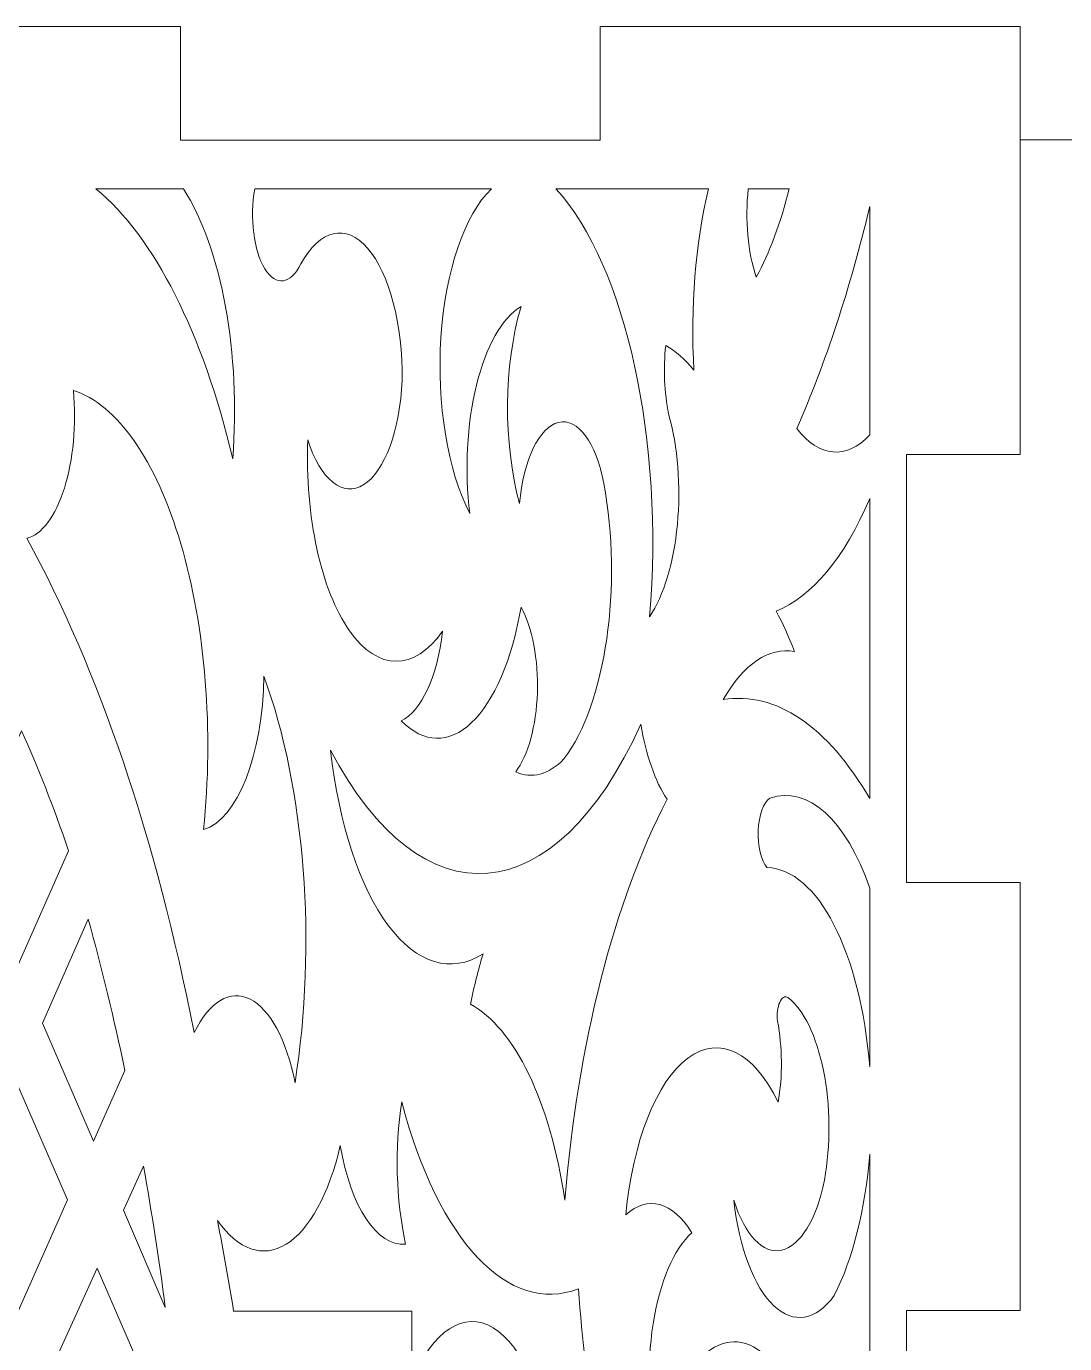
# Model space of a CAD drawing. Header units: millimetres. Extents: x 337 to 2510, y -469 to 429.
# Drawn here: x 392.2 to 439.3, y 37 to 96.8 of the extents above; entities that cross this region are included whole.
import ezdxf

# ---------------------------------------------------------------- set-up
doc = ezdxf.new("R2010")
doc.units = ezdxf.units.MM
doc.header["$MEASUREMENT"] = 0
doc.layers.add('Layer 1', color=7, linetype='Continuous')

msp = doc.modelspace()

# ---------------------------------------------------------------- linework, layer by layer
at = {"layer": 'Layer 1', "lineweight": 9}
for points in [[(380.1681, 96.7555), (380.1681, 96.7555), (399.2179, 96.7555), (399.2179, 96.7555)], [(399.2179, 91.5986), (399.2179, 91.5986), (399.2179, 96.7555), (399.2179, 96.7555)], [(418.2677, 91.5986), (418.2677, 91.5986), (418.2677, 96.7555), (418.2677, 96.7555)], [(418.2677, 96.7555), (418.2677, 96.7555), (437.3175, 96.7555), (437.3175, 96.7555)], [(437.3175, 96.7555), (437.3175, 96.7555), (437.3165, 91.6016), (437.3165, 91.6016)], [(399.2179, 91.5986), (399.2179, 91.5986), (418.2677, 91.5986), (418.2677, 91.5986)], [(451.2134, 91.6016), (451.2134, 91.6016), (437.3165, 91.6016), (437.3165, 91.6016)], [(437.3165, 77.3317), (437.3165, 77.3317), (437.3165, 91.6016), (437.3165, 91.6016)], [(432.1636, 57.9089), (432.1636, 57.9089), (432.1636, 77.3317), (432.1636, 77.3317)], [(432.1636, 77.3317), (432.1636, 77.3317), (437.3165, 77.3317), (437.3165, 77.3317)], [(432.1636, 57.9089), (432.1636, 57.9089), (437.3165, 57.9089), (437.3165, 57.9089)], [(437.3165, 38.4881), (437.3165, 38.4881), (437.3165, 57.9089), (437.3165, 57.9089)], [(432.1636, 38.4881), (432.1636, 38.4881), (437.3165, 38.4881), (437.3165, 38.4881)], [(432.1636, 19.0643), (432.1636, 19.0643), (432.1636, 38.4881), (432.1636, 38.4881)]]:
    msp.add_open_spline(points, degree=3, dxfattribs=at)
for points, knots in [([(401.5929, 77.1357), (400.2499, 82.8356), (398.0399, 87.1966), (395.3869, 89.3846), (395.3869, 89.3846), (395.3869, 89.3846), (395.3869, 89.3846), (395.3869, 89.3846), (395.3869, 89.3846), (395.3869, 89.3846), (399.3599, 89.3846), (399.3599, 89.3846), (399.3599, 89.3846), (399.3599, 89.3846), (399.3599, 89.3846), (399.3599, 89.3846), (399.3599, 89.3846), (401.0939, 86.6816), (401.9699, 81.8757), (401.5929, 77.1357)], [0, 0, 0, 0, 0.1666667, 0.1666667, 0.1666667, 0.1666667, 0.3333333, 0.3333333, 0.3333333, 0.3333333, 0.5, 0.5, 0.5, 0.5, 0.6666667, 0.6666667, 0.6666667, 0.6666667, 1, 1, 1, 1]), ([(413.3277, 89.3846), (413.3277, 89.3846), (402.5939, 89.3846), (402.5939, 89.3846), (402.5939, 89.3846), (402.5939, 89.3846), (402.5939, 89.3846), (402.5939, 89.3846), (402.5939, 89.3846), (402.3589, 88.0796), (402.5479, 86.5746), (403.0488, 85.7586), (403.0488, 85.7586), (403.0488, 85.7586), (403.0488, 85.7586), (403.0488, 85.7586), (403.0488, 85.7586), (403.5498, 84.9436), (404.2298, 85.0346), (404.6868, 85.9796), (404.6868, 85.9796), (404.6868, 85.9796), (404.6868, 85.9796), (404.6868, 85.9796), (404.6868, 85.9796), (405.5508, 87.5436), (406.7298, 87.8206), (407.7128, 86.6896), (407.7128, 86.6896), (407.7128, 86.6896), (407.7128, 86.6896), (407.7128, 86.6896), (407.7128, 86.6896), (408.6968, 85.5576), (409.3078, 83.2226), (409.2818, 80.6937), (409.2818, 80.6937), (409.2818, 80.6937), (409.2818, 80.6937), (409.2818, 80.6937), (409.2818, 80.6937), (409.1838, 78.4397), (408.4908, 76.5577), (407.5408, 75.9607), (407.5408, 75.9607), (407.5408, 75.9607), (407.5408, 75.9607), (407.5408, 75.9607), (407.5408, 75.9607), (406.5908, 75.3637), (405.5788, 76.1747), (404.9958, 77.9997), (404.9958, 77.9997), (404.9958, 77.9997), (404.9958, 77.9997), (404.9958, 77.9997), (404.9958, 77.9997), (404.8678, 74.5167), (405.6018, 71.1638), (406.8948, 69.3268), (406.8948, 69.3268), (406.8948, 69.3268), (406.8948, 69.3268), (406.8948, 69.3268), (406.8948, 69.3268), (408.1878, 67.4908), (409.8198, 67.4838), (411.1158, 69.3088), (411.1158, 69.3088), (411.1158, 69.3088), (411.1158, 69.3088), (411.1158, 69.3088), (411.1158, 69.3088), (410.8728, 67.2478), (410.1468, 65.6768), (409.2378, 65.2428), (409.2378, 65.2428), (409.2378, 65.2428), (409.2378, 65.2428), (409.2378, 65.2428), (409.2378, 65.2428), (410.2538, 64.2178), (411.4078, 64.1898), (412.4328, 65.1628), (412.4328, 65.1628), (412.4328, 65.1628), (412.4328, 65.1628), (412.4328, 65.1628), (412.4328, 65.1628), (413.4577, 66.1358), (414.2667, 68.0268), (414.6737, 70.4008), (414.6737, 70.4008), (414.6737, 70.4008), (414.6737, 70.4008), (414.6737, 70.4008), (414.6737, 70.4008), (415.1857, 69.4698), (415.4637, 68.0148), (415.4147, 66.5168), (415.4147, 66.5168), (415.4147, 66.5168), (415.4147, 66.5168), (415.4147, 66.5168), (415.4147, 66.5168), (415.3657, 65.0198), (414.9967, 63.6748), (414.4307, 62.9298), (414.4307, 62.9298), (414.4307, 62.9298), (414.4307, 62.9298), (414.4307, 62.9298), (414.4307, 62.9298), (415.1687, 62.5969), (415.9327, 62.8008), (416.6177, 63.5138), (416.6177, 63.5138), (416.6177, 63.5138), (416.6177, 63.5138), (416.6177, 63.5138), (416.6177, 63.5138), (418.5177, 66.0128), (419.2977, 71.3968), (418.4297, 76.0177), (418.4297, 76.0177), (418.4297, 76.0177), (418.4297, 76.0177), (418.4297, 76.0177), (418.4297, 76.0177), (418.0807, 77.8747), (417.2477, 78.9967), (416.3727, 78.7867), (416.3727, 78.7867), (416.3727, 78.7867), (416.3727, 78.7867), (416.3727, 78.7867), (416.3727, 78.7867), (415.4977, 78.5777), (414.7827, 77.0857), (414.6067, 75.1027), (414.6067, 75.1027), (414.6067, 75.1027), (414.6067, 75.1027), (414.6067, 75.1027), (414.6067, 75.1027), (413.8567, 77.8517), (413.8827, 81.3597), (414.6737, 84.0476), (414.6737, 84.0476), (414.6737, 84.0476), (414.6737, 84.0476), (414.6737, 84.0476), (414.6737, 84.0476), (413.8177, 83.5326), (413.0877, 82.2427), (412.6508, 80.4727), (412.6508, 80.4727), (412.6508, 80.4727), (412.6508, 80.4727), (412.6508, 80.4727), (412.6508, 80.4727), (412.2148, 78.7017), (412.1068, 76.6007), (412.3538, 74.6447), (412.3538, 74.6447), (412.3538, 74.6447), (412.3538, 74.6447), (412.3538, 74.6447), (412.3538, 74.6447), (411.3398, 76.6027), (410.8418, 79.6337), (411.0408, 82.6437), (411.0408, 82.6437), (411.0408, 82.6437), (411.0408, 82.6437), (411.0408, 82.6437), (411.0408, 82.6437), (411.2398, 85.6546), (412.1068, 88.2086), (413.3277, 89.3846)], [0, 0, 0, 0, 0.0217391, 0.0217391, 0.0217391, 0.0217391, 0.0434783, 0.0434783, 0.0434783, 0.0434783, 0.0652174, 0.0652174, 0.0652174, 0.0652174, 0.0869565, 0.0869565, 0.0869565, 0.0869565, 0.1086957, 0.1086957, 0.1086957, 0.1086957, 0.1304348, 0.1304348, 0.1304348, 0.1304348, 0.1521739, 0.1521739, 0.1521739, 0.1521739, 0.173913, 0.173913, 0.173913, 0.173913, 0.1956522, 0.1956522, 0.1956522, 0.1956522, 0.2173913, 0.2173913, 0.2173913, 0.2173913, 0.2391304, 0.2391304, 0.2391304, 0.2391304, 0.2608696, 0.2608696, 0.2608696, 0.2608696, 0.2826087, 0.2826087, 0.2826087, 0.2826087, 0.3043478, 0.3043478, 0.3043478, 0.3043478, 0.326087, 0.326087, 0.326087, 0.326087, 0.3478261, 0.3478261, 0.3478261, 0.3478261, 0.3695652, 0.3695652, 0.3695652, 0.3695652, 0.3913043, 0.3913043, 0.3913043, 0.3913043, 0.4130435, 0.4130435, 0.4130435, 0.4130435, 0.4347826, 0.4347826, 0.4347826, 0.4347826, 0.4565217, 0.4565217, 0.4565217, 0.4565217, 0.4782609, 0.4782609, 0.4782609, 0.4782609, 0.5, 0.5, 0.5, 0.5, 0.5217391, 0.5217391, 0.5217391, 0.5217391, 0.5434783, 0.5434783, 0.5434783, 0.5434783, 0.5652174, 0.5652174, 0.5652174, 0.5652174, 0.5869565, 0.5869565, 0.5869565, 0.5869565, 0.6086957, 0.6086957, 0.6086957, 0.6086957, 0.6304348, 0.6304348, 0.6304348, 0.6304348, 0.6521739, 0.6521739, 0.6521739, 0.6521739, 0.673913, 0.673913, 0.673913, 0.673913, 0.6956522, 0.6956522, 0.6956522, 0.6956522, 0.7173913, 0.7173913, 0.7173913, 0.7173913, 0.7391304, 0.7391304, 0.7391304, 0.7391304, 0.7608696, 0.7608696, 0.7608696, 0.7608696, 0.7826087, 0.7826087, 0.7826087, 0.7826087, 0.8043478, 0.8043478, 0.8043478, 0.8043478, 0.826087, 0.826087, 0.826087, 0.826087, 0.8478261, 0.8478261, 0.8478261, 0.8478261, 0.8695652, 0.8695652, 0.8695652, 0.8695652, 0.8913043, 0.8913043, 0.8913043, 0.8913043, 0.9130435, 0.9130435, 0.9130435, 0.9130435, 0.9347826, 0.9347826, 0.9347826, 0.9347826, 0.9565217, 0.9565217, 0.9565217, 0.9565217, 1, 1, 1, 1]), ([(422.5177, 81.1507), (422.3497, 83.9856), (422.5787, 86.8686), (423.1716, 89.3846), (423.1716, 89.3846), (423.1716, 89.3846), (423.1716, 89.3846), (423.1716, 89.3846), (423.1716, 89.3846), (423.1716, 89.3846), (416.2587, 89.3846), (416.2587, 89.3846), (416.2587, 89.3846), (416.2587, 89.3846), (416.2587, 89.3846), (416.2587, 89.3846), (416.2587, 89.3846), (419.4337, 85.8986), (421.1817, 77.9117), (420.5067, 69.9688), (420.5067, 69.9688), (420.5067, 69.9688), (420.5067, 69.9688), (420.5067, 69.9688), (420.5067, 69.9688), (421.1517, 70.9268), (421.6037, 72.4328), (421.7657, 74.1587), (421.7657, 74.1587), (421.7657, 74.1587), (421.7657, 74.1587), (421.7657, 74.1587), (421.7657, 74.1587), (421.9277, 75.8837), (421.7847, 77.6857), (421.3687, 79.1687), (421.3687, 79.1687), (421.3687, 79.1687), (421.3687, 79.1687), (421.3687, 79.1687), (421.3687, 79.1687), (421.1747, 80.1387), (421.1287, 81.2307), (421.2357, 82.2687), (421.2357, 82.2687), (421.2357, 82.2687), (421.2357, 82.2687), (421.2357, 82.2687), (421.2357, 82.2687), (421.6827, 82.0267), (422.1137, 81.6507), (422.5177, 81.1507)], [0, 0, 0, 0, 0.0714286, 0.0714286, 0.0714286, 0.0714286, 0.1428571, 0.1428571, 0.1428571, 0.1428571, 0.2142857, 0.2142857, 0.2142857, 0.2142857, 0.2857143, 0.2857143, 0.2857143, 0.2857143, 0.3571429, 0.3571429, 0.3571429, 0.3571429, 0.4285714, 0.4285714, 0.4285714, 0.4285714, 0.5, 0.5, 0.5, 0.5, 0.5714286, 0.5714286, 0.5714286, 0.5714286, 0.6428571, 0.6428571, 0.6428571, 0.6428571, 0.7142857, 0.7142857, 0.7142857, 0.7142857, 0.7857143, 0.7857143, 0.7857143, 0.7857143, 0.8571429, 0.8571429, 0.8571429, 0.8571429, 1, 1, 1, 1]), ([(424.9806, 89.3846), (424.9806, 89.3846), (426.8406, 89.3846), (426.8406, 89.3846), (426.8406, 89.3846), (426.8406, 89.3846), (426.8406, 89.3846), (426.8406, 89.3846), (426.8406, 89.3846), (426.4536, 87.8466), (425.9466, 86.4856), (425.3456, 85.3696), (425.3456, 85.3696), (425.3456, 85.3696), (425.3456, 85.3696), (425.3456, 85.3696), (425.3456, 85.3696), (424.9626, 86.5076), (424.8276, 87.9886), (424.9806, 89.3846)], [0, 0, 0, 0, 0.1666667, 0.1666667, 0.1666667, 0.1666667, 0.3333333, 0.3333333, 0.3333333, 0.3333333, 0.5, 0.5, 0.5, 0.5, 0.6666667, 0.6666667, 0.6666667, 0.6666667, 1, 1, 1, 1]), ([(427.1796, 78.5077), (428.1996, 77.1917), (429.4326, 77.0827), (430.4936, 78.2147), (430.4936, 78.2147), (430.4936, 78.2147), (430.4936, 78.2147), (430.4936, 78.2147), (430.4936, 78.2147), (430.4936, 78.2147), (430.4936, 88.5846), (430.4936, 88.5846), (430.4936, 88.5846), (430.4936, 88.5846), (430.4936, 88.5846), (430.4936, 88.5846), (430.4936, 88.5846), (429.6086, 84.8716), (428.4916, 81.4767), (427.1796, 78.5077)], [0, 0, 0, 0, 0.1666667, 0.1666667, 0.1666667, 0.1666667, 0.3333333, 0.3333333, 0.3333333, 0.3333333, 0.5, 0.5, 0.5, 0.5, 0.6666667, 0.6666667, 0.6666667, 0.6666667, 1, 1, 1, 1]), ([(394.3679, 80.2357), (396.3449, 79.6027), (398.1139, 77.0767), (399.2369, 73.2817), (399.2369, 73.2817), (399.2369, 73.2817), (399.2369, 73.2817), (399.2369, 73.2817), (399.2369, 73.2817), (400.3609, 69.4868), (400.7349, 64.7758), (400.2679, 60.3119), (400.2679, 60.3119), (400.2679, 60.3119), (400.2679, 60.3119), (400.2679, 60.3119), (400.2679, 60.3119), (401.8039, 60.7529), (402.9688, 63.7138), (403.0068, 67.2758), (403.0068, 67.2758), (403.0068, 67.2758), (403.0068, 67.2758), (403.0068, 67.2758), (403.0068, 67.2758), (404.8778, 62.1489), (405.4178, 55.1149), (404.4208, 48.826), (404.4208, 48.826), (404.4208, 48.826), (404.4208, 48.826), (404.4208, 48.826), (404.4208, 48.826), (404.0408, 50.763), (403.2838, 52.17), (402.3809, 52.6179), (402.3809, 52.6179), (402.3809, 52.6179), (402.3809, 52.6179), (402.3809, 52.6179), (402.3809, 52.6179), (401.4779, 53.0669), (400.5359, 52.503), (399.8419, 51.099), (399.8419, 51.099), (399.8419, 51.099), (399.8419, 51.099), (399.8419, 51.099), (399.8419, 51.099), (398.1309, 59.8679), (395.5279, 67.5618), (392.252, 73.5287), (392.252, 73.5287), (392.252, 73.5287), (392.252, 73.5287), (392.252, 73.5287), (392.252, 73.5287), (392.9339, 73.6967), (393.5539, 74.5227), (393.9569, 75.8007), (393.9569, 75.8007), (393.9569, 75.8007), (393.9569, 75.8007), (393.9569, 75.8007), (393.9569, 75.8007), (394.3609, 77.0797), (394.5099, 78.6907), (394.3679, 80.2357)], [0, 0, 0, 0, 0.0555556, 0.0555556, 0.0555556, 0.0555556, 0.1111111, 0.1111111, 0.1111111, 0.1111111, 0.1666667, 0.1666667, 0.1666667, 0.1666667, 0.2222222, 0.2222222, 0.2222222, 0.2222222, 0.2777778, 0.2777778, 0.2777778, 0.2777778, 0.3333333, 0.3333333, 0.3333333, 0.3333333, 0.3888889, 0.3888889, 0.3888889, 0.3888889, 0.4444444, 0.4444444, 0.4444444, 0.4444444, 0.5, 0.5, 0.5, 0.5, 0.5555556, 0.5555556, 0.5555556, 0.5555556, 0.6111111, 0.6111111, 0.6111111, 0.6111111, 0.6666667, 0.6666667, 0.6666667, 0.6666667, 0.7222222, 0.7222222, 0.7222222, 0.7222222, 0.7777778, 0.7777778, 0.7777778, 0.7777778, 0.8333333, 0.8333333, 0.8333333, 0.8333333, 0.8888889, 0.8888889, 0.8888889, 0.8888889, 1, 1, 1, 1]), ([(426.2516, 70.2238), (427.8626, 70.8648), (429.3456, 72.6498), (430.4936, 75.3277), (430.4936, 75.3277), (430.4936, 75.3277), (430.4936, 75.3277), (430.4936, 75.3277), (430.4936, 75.3277), (430.4936, 75.3277), (430.4936, 61.7189), (430.4936, 61.7189), (430.4936, 61.7189), (430.4936, 61.7189), (430.4936, 61.7189), (430.4936, 61.7189), (430.4936, 61.7189), (428.5836, 65.0048), (426.2226, 66.5988), (423.8426, 66.2078), (423.8426, 66.2078), (423.8426, 66.2078), (423.8426, 66.2078), (423.8426, 66.2078), (423.8426, 66.2078), (424.7686, 67.8248), (425.9206, 68.6018), (427.0796, 68.3938), (427.0796, 68.3938), (427.0796, 68.3938), (427.0796, 68.3938), (427.0796, 68.3938), (427.0796, 68.3938), (426.8226, 69.0468), (426.5456, 69.6578), (426.2516, 70.2238)], [0, 0, 0, 0, 0.1, 0.1, 0.1, 0.1, 0.2, 0.2, 0.2, 0.2, 0.3, 0.3, 0.3, 0.3, 0.4, 0.4, 0.4, 0.4, 0.5, 0.5, 0.5, 0.5, 0.6, 0.6, 0.6, 0.6, 0.7, 0.7, 0.7, 0.7, 0.8, 0.8, 0.8, 0.8, 1, 1, 1, 1]), ([(392.011, 64.7978), (392.011, 64.7978), (389.565, 59.4169), (389.565, 59.4169), (389.565, 59.4169), (389.565, 59.4169), (389.565, 59.4169), (389.565, 59.4169), (389.565, 59.4169), (389.565, 59.4169), (391.842, 54.1419), (391.842, 54.1419), (391.842, 54.1419), (391.842, 54.1419), (391.842, 54.1419), (391.842, 54.1419), (391.842, 54.1419), (391.842, 54.1419), (394.1409, 59.3449), (394.1409, 59.3449), (394.1409, 59.3449), (394.1409, 59.3449), (394.1409, 59.3449), (394.1409, 59.3449), (394.1409, 59.3449), (394.1409, 59.3449), (394.1249, 59.3979), (394.1249, 59.3979), (394.1249, 59.3979), (394.1249, 59.3979), (394.1249, 59.3979), (394.1249, 59.3979), (394.1249, 59.3979), (393.4789, 61.3149), (392.773, 63.1198), (392.011, 64.7978)], [0, 0, 0, 0, 0.1, 0.1, 0.1, 0.1, 0.2, 0.2, 0.2, 0.2, 0.3, 0.3, 0.3, 0.3, 0.4, 0.4, 0.4, 0.4, 0.5, 0.5, 0.5, 0.5, 0.6, 0.6, 0.6, 0.6, 0.7, 0.7, 0.7, 0.7, 0.8, 0.8, 0.8, 0.8, 1, 1, 1, 1]), ([(416.6617, 43.489), (417.2477, 50.606), (418.8877, 57.0359), (421.3017, 61.6849), (421.3017, 61.6849), (421.3017, 61.6849), (421.3017, 61.6849), (421.3017, 61.6849), (421.3017, 61.6849), (420.7557, 62.4969), (420.3377, 63.6908), (420.1087, 65.0898), (420.1087, 65.0898), (420.1087, 65.0898), (420.1087, 65.0898), (420.1087, 65.0898), (420.1087, 65.0898), (416.2287, 56.5249), (410.1728, 56.0209), (406.0338, 63.9208), (406.0338, 63.9208), (406.0338, 63.9208), (406.0338, 63.9208), (406.0338, 63.9208), (406.0338, 63.9208), (406.4078, 60.5699), (407.3498, 57.7039), (408.6498, 55.9649), (408.6498, 55.9649), (408.6498, 55.9649), (408.6498, 55.9649), (408.6498, 55.9649), (408.6498, 55.9649), (409.9498, 54.2259), (411.4988, 53.7589), (412.9498, 54.6709), (412.9498, 54.6709), (412.9498, 54.6709), (412.9498, 54.6709), (412.9498, 54.6709), (412.9498, 54.6709), (412.7338, 53.9429), (412.5418, 53.1779), (412.3758, 52.383), (412.3758, 52.383), (412.3758, 52.383), (412.3758, 52.383), (412.3758, 52.383), (412.3758, 52.383), (414.3767, 51.321), (415.9977, 47.958), (416.6617, 43.489)], [0, 0, 0, 0, 0.0714286, 0.0714286, 0.0714286, 0.0714286, 0.1428571, 0.1428571, 0.1428571, 0.1428571, 0.2142857, 0.2142857, 0.2142857, 0.2142857, 0.2857143, 0.2857143, 0.2857143, 0.2857143, 0.3571429, 0.3571429, 0.3571429, 0.3571429, 0.4285714, 0.4285714, 0.4285714, 0.4285714, 0.5, 0.5, 0.5, 0.5, 0.5714286, 0.5714286, 0.5714286, 0.5714286, 0.6428571, 0.6428571, 0.6428571, 0.6428571, 0.7142857, 0.7142857, 0.7142857, 0.7142857, 0.7857143, 0.7857143, 0.7857143, 0.7857143, 0.8571429, 0.8571429, 0.8571429, 0.8571429, 1, 1, 1, 1]), ([(425.9636, 61.7359), (427.6826, 62.3319), (429.4086, 60.7779), (430.4936, 57.6569), (430.4936, 57.6569), (430.4936, 57.6569), (430.4936, 57.6569), (430.4936, 57.6569), (430.4936, 57.6569), (430.4936, 57.6569), (430.4936, 49.55), (430.4936, 49.55), (430.4936, 49.55), (430.4936, 49.55), (430.4936, 49.55), (430.4936, 49.55), (430.4936, 49.55), (430.0816, 54.7419), (428.1256, 58.5309), (425.8316, 58.5839), (425.8316, 58.5839), (425.8316, 58.5839), (425.8316, 58.5839), (425.8316, 58.5839), (425.8316, 58.5839), (425.5616, 58.9039), (425.4036, 59.5689), (425.4336, 60.2629), (425.4336, 60.2629), (425.4336, 60.2629), (425.4336, 60.2629), (425.4336, 60.2629), (425.4336, 60.2629), (425.4626, 60.9579), (425.6726, 61.5409), (425.9636, 61.7359)], [0, 0, 0, 0, 0.1, 0.1, 0.1, 0.1, 0.2, 0.2, 0.2, 0.2, 0.3, 0.3, 0.3, 0.3, 0.4, 0.4, 0.4, 0.4, 0.5, 0.5, 0.5, 0.5, 0.6, 0.6, 0.6, 0.6, 0.7, 0.7, 0.7, 0.7, 0.8, 0.8, 0.8, 0.8, 1, 1, 1, 1]), ([(395.0409, 56.2489), (395.0409, 56.2489), (392.9699, 51.528), (392.9699, 51.528), (392.9699, 51.528), (392.9699, 51.528), (392.9699, 51.528), (392.9699, 51.528), (392.9699, 51.528), (392.9699, 51.528), (395.2819, 46.174), (395.2819, 46.174), (395.2819, 46.174), (395.2819, 46.174), (395.2819, 46.174), (395.2819, 46.174), (395.2819, 46.174), (395.2819, 46.174), (396.7039, 49.387), (396.7039, 49.387), (396.7039, 49.387), (396.7039, 49.387), (396.7039, 49.387), (396.7039, 49.387), (396.7039, 49.387), (396.2049, 51.742), (395.6489, 54.0329), (395.0409, 56.2489)], [0, 0, 0, 0, 0.125, 0.125, 0.125, 0.125, 0.25, 0.25, 0.25, 0.25, 0.375, 0.375, 0.375, 0.375, 0.5, 0.5, 0.5, 0.5, 0.625, 0.625, 0.625, 0.625, 0.75, 0.75, 0.75, 0.75, 1, 1, 1, 1]), ([(430.4936, 45.589), (430.4936, 45.589), (430.4936, 22.1503), (430.4936, 22.1503), (430.4936, 22.1503), (430.4936, 22.1503), (430.4936, 22.1503), (430.4936, 22.1503), (430.4936, 22.1503), (429.5846, 24.5652), (428.0996, 25.3442), (426.8256, 24.0732), (426.8256, 24.0732), (426.8256, 24.0732), (426.8256, 24.0732), (426.8256, 24.0732), (426.8256, 24.0732), (425.6066, 22.3922), (425.0346, 19.0293), (425.4336, 15.8903), (425.4336, 15.8903), (425.4336, 15.8903), (425.4336, 15.8903), (425.4336, 15.8903), (425.4336, 15.8903), (423.4546, 18.3013), (422.3357, 23.2872), (422.6277, 28.3942), (422.6277, 28.3942), (422.6277, 28.3942), (422.6277, 28.3942), (422.6277, 28.3942), (422.6277, 28.3942), (422.6557, 29.4522), (422.8807, 30.4312), (423.2436, 31.0832), (423.2436, 31.0832), (423.2436, 31.0832), (423.2436, 31.0832), (423.2436, 31.0832), (423.2436, 31.0832), (423.6076, 31.7342), (424.0746, 31.9952), (424.5276, 31.7992), (424.5276, 31.7992), (424.5276, 31.7992), (424.5276, 31.7992), (424.5276, 31.7992), (424.5276, 31.7992), (425.0396, 31.6112), (425.4776, 30.8542), (425.6986, 29.7762), (425.6986, 29.7762), (425.6986, 29.7762), (425.6986, 29.7762), (425.6986, 29.7762), (425.6986, 29.7762), (425.9196, 28.6982), (425.8946, 27.4392), (425.6326, 26.4112), (425.6326, 26.4112), (425.6326, 26.4112), (425.6326, 26.4112), (425.6326, 26.4112), (425.6326, 26.4112), (426.6186, 26.9922), (427.3156, 29.0082), (427.3416, 31.3472), (427.3416, 31.3472), (427.3416, 31.3472), (427.3416, 31.3472), (427.3416, 31.3472), (427.3416, 31.3472), (427.3676, 33.6861), (426.7146, 35.7801), (425.7436, 36.4751), (425.7436, 36.4751), (425.7436, 36.4751), (425.7436, 36.4751), (425.7436, 36.4751), (425.7436, 36.4751), (423.8756, 38.1261), (421.7687, 36.2311), (420.8827, 32.1042), (420.8827, 32.1042), (420.8827, 32.1042), (420.8827, 32.1042), (420.8827, 32.1042), (420.8827, 32.1042), (420.4467, 33.8631), (420.3667, 35.9721), (420.6647, 37.8781), (420.6647, 37.8781), (420.6647, 37.8781), (420.6647, 37.8781), (420.6647, 37.8781), (420.6647, 37.8781), (420.9617, 39.7831), (421.6067, 41.2951), (422.4287, 42.0151), (422.4287, 42.0151), (422.4287, 42.0151), (422.4287, 42.0151), (422.4287, 42.0151), (422.4287, 42.0151), (421.5507, 43.431), (420.4217, 43.737), (419.4237, 42.828), (419.4237, 42.828), (419.4237, 42.828), (419.4237, 42.828), (419.4237, 42.828), (419.4237, 42.828), (419.7487, 46.184), (420.8217, 48.893), (422.2447, 49.944), (422.2447, 49.944), (422.2447, 49.944), (422.2447, 49.944), (422.2447, 49.944), (422.2447, 49.944), (423.6676, 50.995), (425.2266, 50.231), (426.3396, 47.936), (426.3396, 47.936), (426.3396, 47.936), (426.3396, 47.936), (426.3396, 47.936), (426.3396, 47.936), (426.5436, 49.125), (426.5316, 50.453), (426.3066, 51.621), (426.3066, 51.621), (426.3066, 51.621), (426.3066, 51.621), (426.3066, 51.621), (426.3066, 51.621), (426.2716, 51.927), (426.3116, 52.251), (426.4096, 52.472), (426.4096, 52.472), (426.4096, 52.472), (426.4096, 52.472), (426.4096, 52.472), (426.4096, 52.472), (426.5076, 52.6929), (426.6496, 52.7749), (426.7816, 52.6879), (426.7816, 52.6879), (426.7816, 52.6879), (426.7816, 52.6879), (426.7816, 52.6879), (426.7816, 52.6879), (427.4956, 52.146), (428.0796, 50.946), (428.3936, 49.375), (428.3936, 49.375), (428.3936, 49.375), (428.3936, 49.375), (428.3936, 49.375), (428.3936, 49.375), (428.7076, 47.804), (428.7246, 46.004), (428.4386, 44.404), (428.4386, 44.404), (428.4386, 44.404), (428.4386, 44.404), (428.4386, 44.404), (428.4386, 44.404), (428.0836, 42.626), (427.3446, 41.4161), (426.4986, 41.2281), (426.4986, 41.2281), (426.4986, 41.2281), (426.4986, 41.2281), (426.4986, 41.2281), (426.4986, 41.2281), (425.6516, 41.0401), (424.8256, 41.9011), (424.3286, 43.489), (424.3286, 43.489), (424.3286, 43.489), (424.3286, 43.489), (424.3286, 43.489), (424.3286, 43.489), (424.5696, 41.3301), (425.2396, 39.5591), (426.1346, 38.7091), (426.1346, 38.7091), (426.1346, 38.7091), (426.1346, 38.7091), (426.1346, 38.7091), (426.1346, 38.7091), (427.0306, 37.8591), (428.0476, 38.0291), (428.8806, 39.1691), (428.8806, 39.1691), (428.8806, 39.1691), (428.8806, 39.1691), (428.8806, 39.1691), (428.8806, 39.1691), (429.7246, 40.8161), (430.2946, 43.084), (430.4936, 45.589)], [0, 0, 0, 0, 0.0192308, 0.0192308, 0.0192308, 0.0192308, 0.0384615, 0.0384615, 0.0384615, 0.0384615, 0.0576923, 0.0576923, 0.0576923, 0.0576923, 0.0769231, 0.0769231, 0.0769231, 0.0769231, 0.0961538, 0.0961538, 0.0961538, 0.0961538, 0.1153846, 0.1153846, 0.1153846, 0.1153846, 0.1346154, 0.1346154, 0.1346154, 0.1346154, 0.1538462, 0.1538462, 0.1538462, 0.1538462, 0.1730769, 0.1730769, 0.1730769, 0.1730769, 0.1923077, 0.1923077, 0.1923077, 0.1923077, 0.2115385, 0.2115385, 0.2115385, 0.2115385, 0.2307692, 0.2307692, 0.2307692, 0.2307692, 0.25, 0.25, 0.25, 0.25, 0.2692308, 0.2692308, 0.2692308, 0.2692308, 0.2884615, 0.2884615, 0.2884615, 0.2884615, 0.3076923, 0.3076923, 0.3076923, 0.3076923, 0.3269231, 0.3269231, 0.3269231, 0.3269231, 0.3461538, 0.3461538, 0.3461538, 0.3461538, 0.3653846, 0.3653846, 0.3653846, 0.3653846, 0.3846154, 0.3846154, 0.3846154, 0.3846154, 0.4038462, 0.4038462, 0.4038462, 0.4038462, 0.4230769, 0.4230769, 0.4230769, 0.4230769, 0.4423077, 0.4423077, 0.4423077, 0.4423077, 0.4615385, 0.4615385, 0.4615385, 0.4615385, 0.4807692, 0.4807692, 0.4807692, 0.4807692, 0.5, 0.5, 0.5, 0.5, 0.5192308, 0.5192308, 0.5192308, 0.5192308, 0.5384615, 0.5384615, 0.5384615, 0.5384615, 0.5576923, 0.5576923, 0.5576923, 0.5576923, 0.5769231, 0.5769231, 0.5769231, 0.5769231, 0.5961538, 0.5961538, 0.5961538, 0.5961538, 0.6153846, 0.6153846, 0.6153846, 0.6153846, 0.6346154, 0.6346154, 0.6346154, 0.6346154, 0.6538462, 0.6538462, 0.6538462, 0.6538462, 0.6730769, 0.6730769, 0.6730769, 0.6730769, 0.6923077, 0.6923077, 0.6923077, 0.6923077, 0.7115385, 0.7115385, 0.7115385, 0.7115385, 0.7307692, 0.7307692, 0.7307692, 0.7307692, 0.75, 0.75, 0.75, 0.75, 0.7692308, 0.7692308, 0.7692308, 0.7692308, 0.7884615, 0.7884615, 0.7884615, 0.7884615, 0.8076923, 0.8076923, 0.8076923, 0.8076923, 0.8269231, 0.8269231, 0.8269231, 0.8269231, 0.8461538, 0.8461538, 0.8461538, 0.8461538, 0.8653846, 0.8653846, 0.8653846, 0.8653846, 0.8846154, 0.8846154, 0.8846154, 0.8846154, 0.9038462, 0.9038462, 0.9038462, 0.9038462, 0.9230769, 0.9230769, 0.9230769, 0.9230769, 0.9423077, 0.9423077, 0.9423077, 0.9423077, 0.9615385, 0.9615385, 0.9615385, 0.9615385, 1, 1, 1, 1]), ([(391.79, 48.837), (391.79, 48.837), (389.458, 43.52), (389.458, 43.52), (389.458, 43.52), (389.458, 43.52), (389.458, 43.52), (389.458, 43.52), (389.458, 43.52), (389.458, 43.52), (391.747, 38.1911), (391.747, 38.1911), (391.747, 38.1911), (391.747, 38.1911), (391.747, 38.1911), (391.747, 38.1911), (391.747, 38.1911), (391.747, 38.1911), (394.0999, 43.505), (394.0999, 43.505), (394.0999, 43.505), (394.0999, 43.505), (394.0999, 43.505), (394.0999, 43.505), (394.0999, 43.505), (394.0999, 43.505), (391.79, 48.837), (391.79, 48.837)], [0, 0, 0, 0, 0.125, 0.125, 0.125, 0.125, 0.25, 0.25, 0.25, 0.25, 0.375, 0.375, 0.375, 0.375, 0.5, 0.5, 0.5, 0.5, 0.625, 0.625, 0.625, 0.625, 0.75, 0.75, 0.75, 0.75, 1, 1, 1, 1]), ([(400.9079, 42.574), (401.8339, 41.2411), (402.9578, 40.8501), (404.0138, 41.4961), (404.0138, 41.4961), (404.0138, 41.4961), (404.0138, 41.4961), (404.0138, 41.4961), (404.0138, 41.4961), (405.0688, 42.1411), (405.9608, 43.765), (406.4758, 45.979), (406.4758, 45.979), (406.4758, 45.979), (406.4758, 45.979), (406.4758, 45.979), (406.4758, 45.979), (406.9458, 43.185), (408.1358, 41.3871), (409.4368, 41.5071), (409.4368, 41.5071), (409.4368, 41.5071), (409.4368, 41.5071), (409.4368, 41.5071), (409.4368, 41.5071), (408.9978, 43.513), (408.9338, 45.845), (409.2598, 47.962), (409.2598, 47.962), (409.2598, 47.962), (409.2598, 47.962), (409.2598, 47.962), (409.2598, 47.962), (410.9288, 41.6281), (414.1047, 38.2671), (417.2807, 39.4741), (417.2807, 39.4741), (417.2807, 39.4741), (417.2807, 39.4741), (417.2807, 39.4741), (417.2807, 39.4741), (417.5907, 34.8631), (418.3297, 30.4592), (419.4457, 26.5642), (419.4457, 26.5642), (419.4457, 26.5642), (419.4457, 26.5642), (419.4457, 26.5642), (419.4457, 26.5642), (418.3847, 26.0742), (417.2987, 25.9372), (416.2197, 26.1572), (416.2197, 26.1572), (416.2197, 26.1572), (416.2197, 26.1572), (416.2197, 26.1572), (416.2197, 26.1572), (416.2287, 27.9232), (416.1917, 29.6882), (416.1097, 31.4432), (416.1097, 31.4432), (416.1097, 31.4432), (416.1097, 31.4432), (416.1097, 31.4432), (416.1097, 31.4432), (415.7727, 34.5051), (414.7397, 36.9041), (413.4117, 37.7071), (413.4117, 37.7071), (413.4117, 37.7071), (413.4117, 37.7071), (413.4117, 37.7071), (413.4117, 37.7071), (412.0848, 38.5101), (410.6718, 37.5911), (409.7238, 35.3071), (409.7238, 35.3071), (409.7238, 35.3071), (409.7238, 35.3071), (409.7238, 35.3071), (409.7238, 35.3071), (409.7238, 35.3071), (409.7238, 38.4571), (409.7238, 38.4571), (409.7238, 38.4571), (409.7238, 38.4571), (409.7238, 38.4571), (409.7238, 38.4571), (409.7238, 38.4571), (409.7238, 38.4571), (401.6369, 38.4571), (401.6369, 38.4571), (401.6369, 38.4571), (401.6369, 38.4571), (401.6369, 38.4571), (401.6369, 38.4571), (401.6369, 38.4571), (401.3999, 39.8351), (401.1569, 41.2071), (400.9079, 42.574)], [0, 0, 0, 0, 0.0384615, 0.0384615, 0.0384615, 0.0384615, 0.0769231, 0.0769231, 0.0769231, 0.0769231, 0.1153846, 0.1153846, 0.1153846, 0.1153846, 0.1538462, 0.1538462, 0.1538462, 0.1538462, 0.1923077, 0.1923077, 0.1923077, 0.1923077, 0.2307692, 0.2307692, 0.2307692, 0.2307692, 0.2692308, 0.2692308, 0.2692308, 0.2692308, 0.3076923, 0.3076923, 0.3076923, 0.3076923, 0.3461538, 0.3461538, 0.3461538, 0.3461538, 0.3846154, 0.3846154, 0.3846154, 0.3846154, 0.4230769, 0.4230769, 0.4230769, 0.4230769, 0.4615385, 0.4615385, 0.4615385, 0.4615385, 0.5, 0.5, 0.5, 0.5, 0.5384615, 0.5384615, 0.5384615, 0.5384615, 0.5769231, 0.5769231, 0.5769231, 0.5769231, 0.6153846, 0.6153846, 0.6153846, 0.6153846, 0.6538462, 0.6538462, 0.6538462, 0.6538462, 0.6923077, 0.6923077, 0.6923077, 0.6923077, 0.7307692, 0.7307692, 0.7307692, 0.7307692, 0.7692308, 0.7692308, 0.7692308, 0.7692308, 0.8076923, 0.8076923, 0.8076923, 0.8076923, 0.8461538, 0.8461538, 0.8461538, 0.8461538, 0.8846154, 0.8846154, 0.8846154, 0.8846154, 0.9230769, 0.9230769, 0.9230769, 0.9230769, 1, 1, 1, 1]), ([(397.5489, 45.046), (397.5489, 45.046), (396.6359, 43.037), (396.6359, 43.037), (396.6359, 43.037), (396.6359, 43.037), (396.6359, 43.037), (396.6359, 43.037), (396.6359, 43.037), (396.6359, 43.037), (398.5369, 38.6311), (398.5369, 38.6311), (398.5369, 38.6311), (398.5369, 38.6311), (398.5369, 38.6311), (398.5369, 38.6311), (398.5369, 38.6311), (398.2519, 40.8041), (397.9219, 42.945), (397.5489, 45.046)], [0, 0, 0, 0, 0.1666667, 0.1666667, 0.1666667, 0.1666667, 0.3333333, 0.3333333, 0.3333333, 0.3333333, 0.5, 0.5, 0.5, 0.5, 0.6666667, 0.6666667, 0.6666667, 0.6666667, 1, 1, 1, 1]), ([(395.4409, 40.4101), (395.4409, 40.4101), (397.6319, 35.3521), (397.6319, 35.3521), (397.6319, 35.3521), (397.6319, 35.3521), (397.6319, 35.3521), (397.6319, 35.3521), (397.6319, 35.3521), (397.6319, 35.3521), (395.2699, 29.9892), (395.2699, 29.9892), (395.2699, 29.9892), (395.2699, 29.9892), (395.2699, 29.9892), (395.2699, 29.9892), (395.2699, 29.9892), (395.2699, 29.9892), (393.0509, 35.1541), (393.0509, 35.1541), (393.0509, 35.1541), (393.0509, 35.1541), (393.0509, 35.1541), (393.0509, 35.1541), (393.0509, 35.1541), (393.0509, 35.1541), (395.4409, 40.4101), (395.4409, 40.4101)], [0, 0, 0, 0, 0.125, 0.125, 0.125, 0.125, 0.25, 0.25, 0.25, 0.25, 0.375, 0.375, 0.375, 0.375, 0.5, 0.5, 0.5, 0.5, 0.625, 0.625, 0.625, 0.625, 0.75, 0.75, 0.75, 0.75, 1, 1, 1, 1])]:
    msp.add_open_spline(points, degree=3, knots=knots, dxfattribs=at)

doc.saveas('drawing.dxf')
